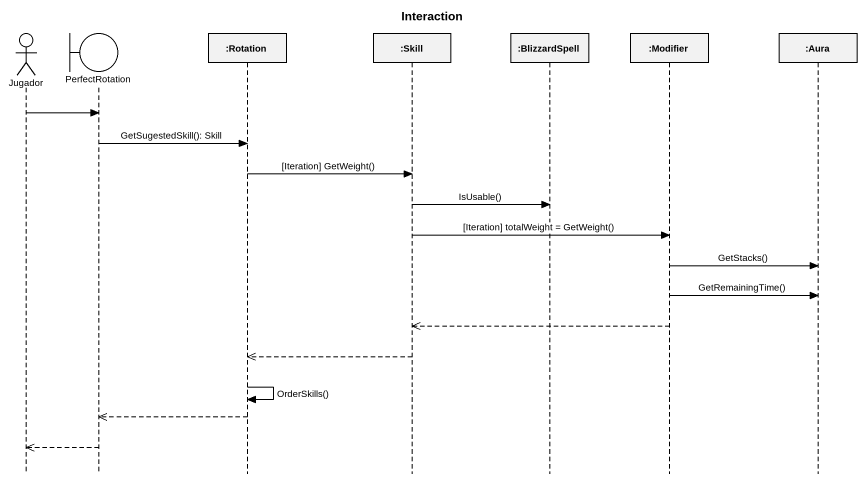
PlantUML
@startuml
title Interaction
hide footbox
actor Jugador
boundary PerfectRotation
participant ":Rotation" as Rotation
participant ":Skill" as Skill
participant ":BlizzardSpell" as BlizzardSpell
participant ":Modifier" as Modifier
participant ":Aura" as Aura

Jugador -> PerfectRotation
PerfectRotation -> Rotation : GetSugestedSkill(): Skill
Rotation -> Skill : [Iteration] GetWeight()
Skill -> BlizzardSpell : IsUsable()
Skill -> Modifier : [Iteration] totalWeight = GetWeight()
Modifier -> Aura : GetStacks()
Modifier -> Aura : GetRemainingTime()
Modifier -->> Skill
Skill -->> Rotation
Rotation -> Rotation : OrderSkills()
Rotation -->> PerfectRotation
PerfectRotation -->> Jugador
@enduml
